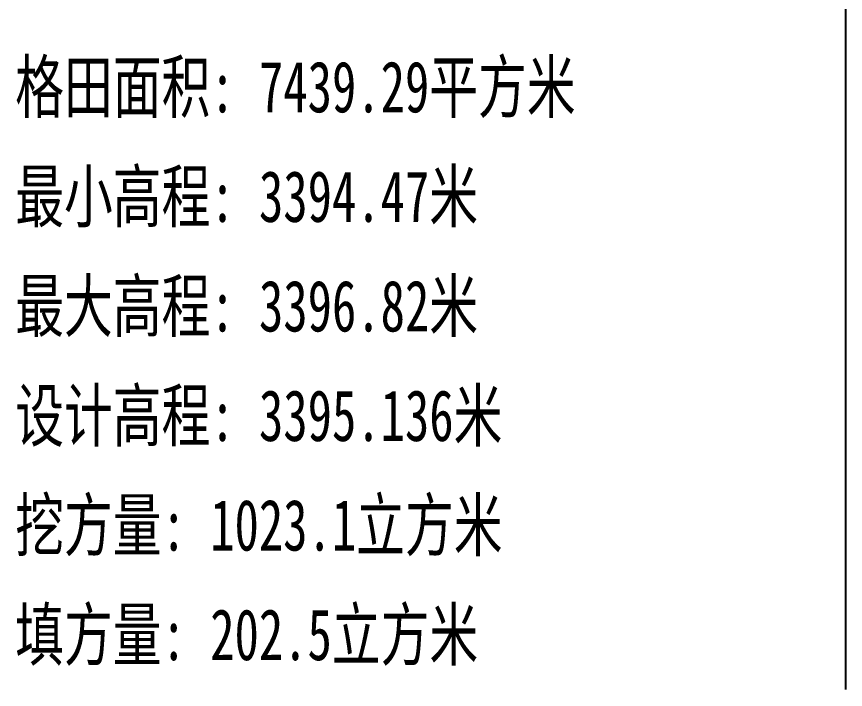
# Model space of a CAD drawing. Extents: x 4283 to 40403, y 1134 to 1764.
# Drawn here: x 9888.6 to 9953.5, y 1514.1 to 1566.7 of the extents above; entities that cross this region are included whole.
import ezdxf
from ezdxf.enums import TextEntityAlignment as Align

# ---------------------------------------------------------------- set-up
doc = ezdxf.new("R2010")
doc.units = 0
doc.layers.add('tdz_土方计算图', color=7, linetype='Continuous')
doc.styles.add('GLand', font='')
doc.styles.get('GLand').set_extended_font_data('FangSong_GB2312')

msp = doc.modelspace()

# ---------------------------------------------------------------- linework, layer by layer
at = {"layer": 'tdz_土方计算图', "linetype": 'Continuous'}
msp.add_lwpolyline([(9953.46, 1674.092), (9953.46, 1514.092)], dxfattribs=at)

# ---------------------------------------------------------------- texts
at = {"layer": 'tdz_土方计算图', "linetype": 'Continuous', "style": 'GLand', "width": 0.7}
for s, p in [('格田面积: 7439.29平方米', (9888.46, 1561.236)), ('最小高程: 3394.47米', (9888.46, 1552.665)), ('最大高程: 3396.82米', (9888.46, 1544.094)), ('设计高程: 3395.136米', (9888.46, 1535.523)), ('挖方量: 1023.1立方米', (9888.46, 1526.952)), ('填方量: 202.5立方米', (9888.46, 1518.381))]:
    msp.add_text(s, height=4, dxfattribs=at).set_placement(p, align=Align.MIDDLE_LEFT)

doc.saveas('drawing.dxf')
